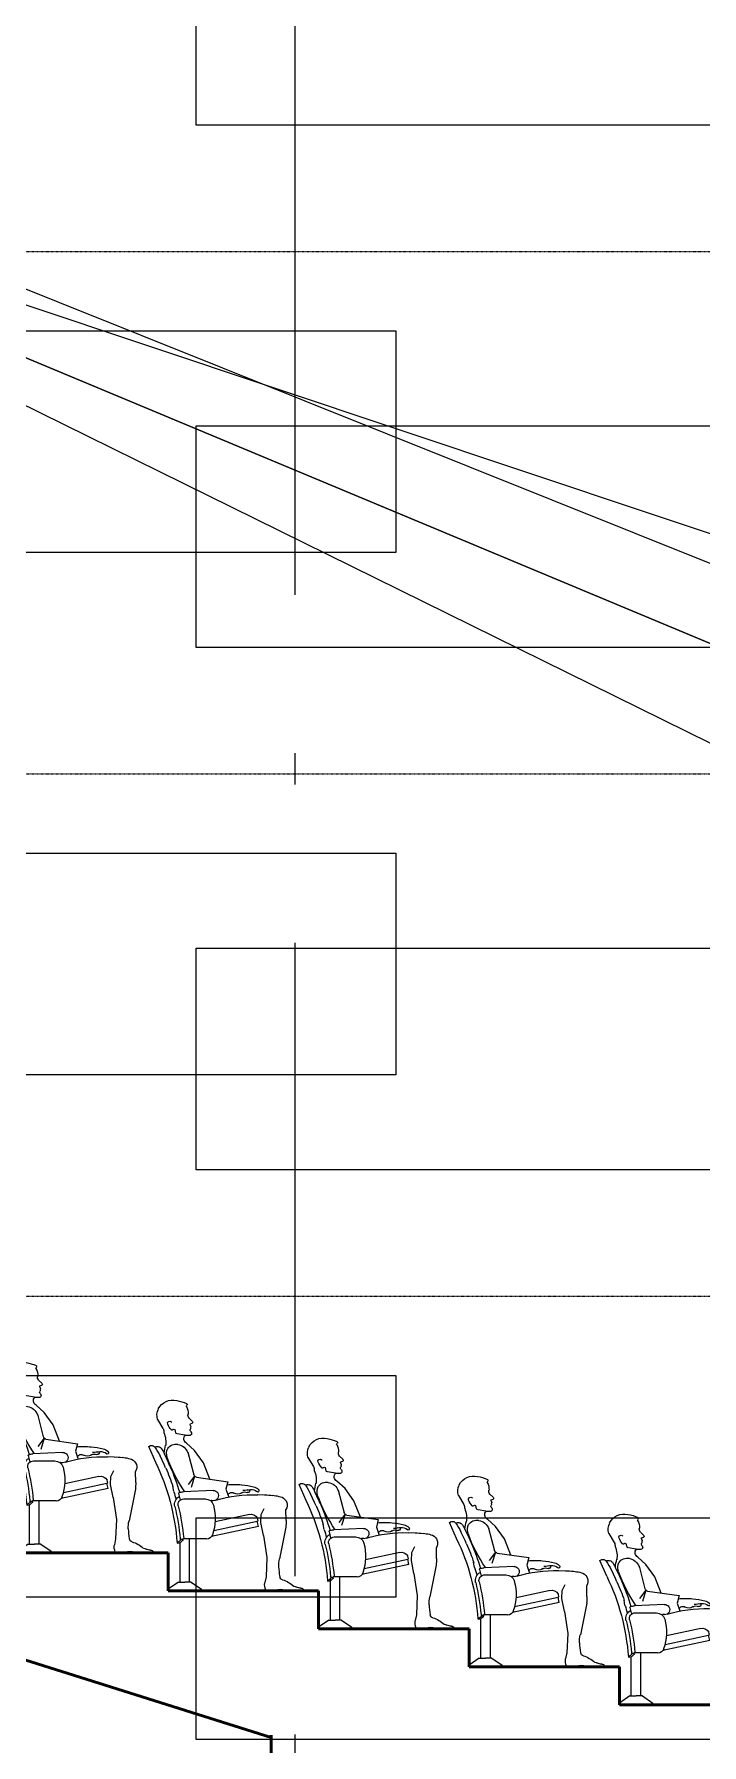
# Model space of a CAD drawing. Header units: millimetres. Extents: x 2558 to 253942, y 1343 to 186042.
# Drawn here: x 158955 to 163171, y 40885 to 51692 of the extents above; entities that cross this region are included whole.
import ezdxf

# ---------------------------------------------------------------- set-up
doc = ezdxf.new("R2010")
doc.units = ezdxf.units.MM
for name, pattern in [('DOGSL_1', [0]), ('DOT', [0.125, 0, -0.125]), ('OSY', [6200, 4000, -1000, 200, -1000])]:
    doc.linetypes.add(name, pattern=pattern)
for name, color, linetype in [('axes', 40, 'OSY'), ('FFFF', 61, 'Continuous'), ('Light tech', 30, 'Continuous'), ('SEATS', 7, 'Continuous'), ('Seats_2', 61, 'Continuous')]:
    doc.layers.add(name, color=color, linetype=linetype)
doc.layers.add('ST', color=5, linetype='Continuous', lineweight=50)

# ---------------------------------------------------------------- blocks, each defined once
blk = doc.blocks.new('man_seats')
at = {"layer": 'SEATS', "linetype": 'DOGSL_1'}
for p, q in [((-132, 1086), (-152, 1067)), ((-114, 1159), (-118, 1168)), ((-140, 1050), (-152, 1054)), ((-139, 1042), (-143, 1032)), ((-141, 1017), (-139, 1014)), ((-106, 977), (-57, 987)), ((-41, 1013), (-46, 993)), ((-32, 1014), (-25, 1010)), ((67, 1077), (33, 1020)), ((-223, 803), (-167, 881)), ((-167, 881), (-116, 928)), ((-124, 870), (-161, 727)), ((79, 806), (123, 906)), ((123, 906), (112, 912)), ((-264, 700), (-223, 803)), ((-11, 783), (-2, 804)), ((-2, 805), (24, 860)), ((16, 771), (25, 792)), ((25, 792), (51, 848)), ((-178, 713), (-377, 684)), ((-377, 684), (-365, 637)), ((-167, 718), (-145, 648)), ((-167, 718), (-127, 666)), ((-35, 621), (-29, 655)), ((-567, 602), (-609, 600)), ((-515, 630), (-501, 633)), ((-365, 637), (-382, 587)), ((-285, 629), (-96, 620)), ((-285, 564), (-274, 564)), ((-99, 576), (-235, 576)), ((-66, 609), (-76, 568)), ((-71, 591), (-71, 590)), ((-745, 439), (-744, 508)), ((-588, 477), (-607, 515)), ((-586, 426), (-588, 477)), ((-570, 401), (-563, 435)), ((-568, 436), (-564, 454)), ((-563, 435), (-568, 436)), ((-288, 376), (-563, 435)), ((-513, 477), (-297, 431)), ((-743, 396), (-703, 196)), ((-602, 343), (-623, 204)), ((-602, 343), (-586, 426)), ((-570, 401), (-274, 338)), ((-243, 322), (-103, 322)), ((-135, 50), (-135, 322)), ((-95, 319), (-82, 318)), ((-79, 321), (-92, 323)), ((-75, 50), (-75, 300)), ((-57, 296), (-70, 297)), ((-623, 204), (-618, 83)), ((-618, 83), (-610, 46)), ((-145, 50), (-210, 5)), ((-210, -5), (-210, 5)), ((-145, 50), (-105, 50)), ((-65, 50), (-105, 50)), ((-65, 50), (0, 5)), ((0, -5), (0, 5)), ((-751, -4), (-856, -4)), ((-667, -4), (-622, -4)), ((-210, -5), (0, -5))]:
    blk.add_line(p, q, dxfattribs=at)
for centre, radius, start, end in [((-29, 1008), 190, 97.5536, 117.1231), ((-29, 1098), 102, 26.4689, 104.1698), ((-150, 1103), 25.1, 316.7432, 16.5158), ((-42, 1116), 84.4, 149.409, 183.8498), ((-113, 1171), 6.41, 116.0209, 209.502), ((-15, 1103), 86.2, 342.1481, 27.0152), ((-146, 1059), 9.46, 125.4704, 185.4448), ((-147, 1062), 9.32, 203.837, 235.081), ((-131, 989), 16, 143.7865, 187.1051), ((-137, 988), 10.7, 185.0032, 229.8122), ((-164, 1021), 30, 311.4466, 322.1041), ((-138, 1030), 5.12, 158.1291, 246.9451), ((-132, 993), 17.7, 227.9411, 267.726), ((-134, 1021), 7.67, 139.5821, 208.7021), ((-145, 1045), 6.55, 332.6513, 44.0227), ((-149, 1009), 10.8, 320.5622, 23.3552), ((-127, 1075), 100, 266.9161, 281.9905), ((-129, 955), 30.3, 296.5587, 45.4387), ((-59, 1001), 15.1, 281.5207, 324.6216), ((-36, 1009), 6.46, 53.9875, 140.1087), ((-23, 1012), 2.86, 227.0098, 336.3873), ((-10, 1049), 16.5, 47.7166, 138.5592), ((-117, 1096), 129, 318.7708, 338.0117), ((-8, 1054), 12.2, 329.7551, 40.8129), ((154, 936), 139, 155.4704, 190.285), ((70, 1000), 42.4, 151.7571, 187.962), ((-47, 839), 81.9, 99.8095, 161.0328), ((-48, 862), 59.4, 31.2887, 102.8268), ((-64, 862), 74.1, 340.9881, 25.0797), ((-420, 810), 449, 7.0079, 13.4224), ((577, 569), 625, 148.9857, 152.1824), ((68, 874), 32.2, 102.3505, 147.7508), ((633, 536), 660, 146.3126, 151.8089), ((71, 866), 39.8, 70.0472, 104.029), ((108, 882), 31.5, 120.4244, 140.1755), ((105, 881), 31.6, 77.9129, 115.268), ((-843, 1136), 900, 325.057, 340.6089), ((1318, 198), 1452, 156.25, 163.2853), ((1348, 194), 1408, 154.2153, 175.8447), ((1318, 198), 1423, 156.25, 161.295), ((-524, 587), 66.5, 103.2009, 133.9338), ((-454, 372), 292, 92.0009, 107.0006), ((-416, -107), 773, 86.7172, 93.5577), ((-181, 733), 20, 278.3209, 345.151), ((-698, 536), 53.5, 113.199, 210.8872), ((-643, 354), 244, 98.4819, 108.2551), ((-662, 538), 60, 88.5691, 106.7733), ((-620, 254), 346, 88.1949, 96.7454), ((-558, 626), 15.2, 165.2916, 189.6717), ((-563, 628), 10, 133.9367, 165.2937), ((-568, 625), 5, 189.6737, 233.1227), ((-566, 627), 8.41, 233.1181, 315.8795), ((-548, -308), 910, 74.2076, 91.1743), ((-518, 559), 75.9, 90.8294, 124.0907), ((-1014, -4183), 4843, 83.5788, 84.1379), ((-502, 628), 13.1, 170.6066, 284.3951), ((-483, 583), 35.8, 60.8515, 116.5569), ((-438, 650), 44.7, 232.7537, 302.0829), ((-401, 591), 25, 20.6616, 122.0823), ((-285, 596), 32.5, 87.1208, 270.1029), ((-233, 519), 56.1, 89.9881, 163.0424), ((-274, 569), 4.92, 270, 309.9581), ((-99, 539), 36.4, 346.344, 90), ((-99, 538), 82.2, 68.6815, 87.5), ((-99, 539), 59.1, 347.4672, 61.2692), ((-71, 610), 4.92, 346.6778, 68.6808), ((1318, 198), 1418, 162.6535, 164.7338), ((-209, 447), 536, 180.8902, 185.4981), ((-521, 429), 49.5, 77.5948, 149.5534), ((-553, 446), 13.5, 145.7447, 145.8152), ((20, 453), 317, 164.8434, 199.2992), ((1317, 195), 1421, 166.344, 174.7066), ((1317, 195), 1399, 166.2966, 174.7281), ((-243, 361), 39.4, 199.2992, 270), ((-103, 327), 4.92, 270, 354.7066), ((-92, 326), 2.95, 160.5033, 262.9997), ((-45, 349), 58.5, 211.3195, 244.4384), ((22, 408), 137, 220.9422, 234.7656), ((-78, 324), 3.13, 264.3103, 349.888), ((-1306, 177), 607, 351.1364, 357.0608), ((-868, 156), 170, 356.4818, 13.4886), ((-854, -1), 3.42, 132.6592, 240.7954), ((-838, -12), 23.1, 90.1435, 144.6299), ((-842, 87), 76.5, 272.7575, 294.2867), ((-737, -183), 214, 105.2186, 110.0864), ((-656, -134), 209, 108.4765, 130.9574), ((-709, -62), 66.4, 65.3055, 113.717), ((-730, 87), 25, 288.4767, 351.1366), ((-695, 33), 85.8, 336.9924, 8.3783), ((-752, 37), 40.8, 270.6071, 292.8199), ((-660, 73), 77.1, 254.0525, 265.4576), ((-621, 1), 5.45, 265.9633, 344.3707)]:
    blk.add_arc(centre, radius, start, end, dxfattribs=at)
blk = doc.blocks.new('A$C24590B9B')
at = {"layer": 'Seats_2'}
blk.add_blockref('man_seats', (0, 5), dxfattribs=at)

msp = doc.modelspace()

# ---------------------------------------------------------------- linework, layer by layer
at = {"layer": 'axes'}
msp.add_line((160601.4, 64550.6), (160601.4, 20218.1), dxfattribs=at)
at = {"layer": 'axes', "linetype": 'DOT'}
for p, q in [((126751.4, 50318.1), (181201.4, 50318.1)), ((126751.4, 47018.1), (181201.4, 47018.1)), ((126751.4, 43718.1), (181201.4, 43718.1))]:
    msp.add_line(p, q, dxfattribs=at)
at = {"layer": 'FFFF'}
for points in [[(159978.8, 52518.1), (164095.4, 52518.1), (164095.4, 51118.1), (159978.8, 51118.1)], [(157106.9, 49818.1), (161238.8, 49818.1), (161238.8, 48418.1), (157106.9, 48418.1)], [(159978.8, 49218.1), (164095.4, 49218.1), (164095.4, 47818.1), (159978.8, 47818.1)], [(157106.9, 46518.1), (161238.8, 46518.1), (161238.8, 45118.1), (157106.9, 45118.1)], [(159978.8, 45918.1), (164095.4, 45918.1), (164095.4, 44518.1), (159978.8, 44518.1)], [(157106.9, 43218.1), (161238.8, 43218.1), (161238.8, 41818.1), (157106.9, 41818.1)], [(159978.8, 42318.1), (164095.4, 42318.1), (164095.4, 40918.1), (159978.8, 40918.1)]]:
    msp.add_lwpolyline(points, close=True, dxfattribs=at)
at = {"layer": 'Light tech', "ltscale": 0.5}
msp.add_lwpolyline([(154952.3, 51665.4), (183001.4, 40418.1)], dxfattribs=at)
at = {"layer": 'Light tech'}
msp.add_lwpolyline([(187501.4, 40418.1), (154901.5, 51317.8), (181001.4, 40418.1), (154901.5, 51317.8), (177001.4, 40418.1)], dxfattribs=at)
at = {"layer": 'ST'}
for p, q in [((160451.4, 40930.6), (156941, 42039.1)), ((159801.4, 42098.1), (158851.4, 42098.1)), ((159801.4, 41858.1), (159801.4, 42098.1)), ((160751.4, 41858.1), (159801.4, 41858.1)), ((160751.4, 41618.1), (160751.4, 41858.1)), ((161701.4, 41618.1), (160751.4, 41618.1)), ((161701.4, 41378.1), (161701.4, 41618.1)), ((162651.4, 41378.1), (161701.4, 41378.1)), ((162651.4, 41138.1), (162651.4, 41378.1)), ((163601.4, 41138.1), (162651.4, 41138.1)), ((160451.4, 36218.1), (160451.4, 40946.3))]:
    msp.add_line(p, q, dxfattribs=at)

# ---------------------------------------------------------------- block references
at = {"layer": 'SEATS', "xscale": -1}
for p in [(158851.4, 42098.1), (159801.4, 41858.1), (160751.4, 41618.1), (161701.4, 41378.1), (162651.4, 41138.1)]:
    msp.add_blockref('A$C24590B9B', p, dxfattribs=at)

doc.saveas('drawing.dxf')
